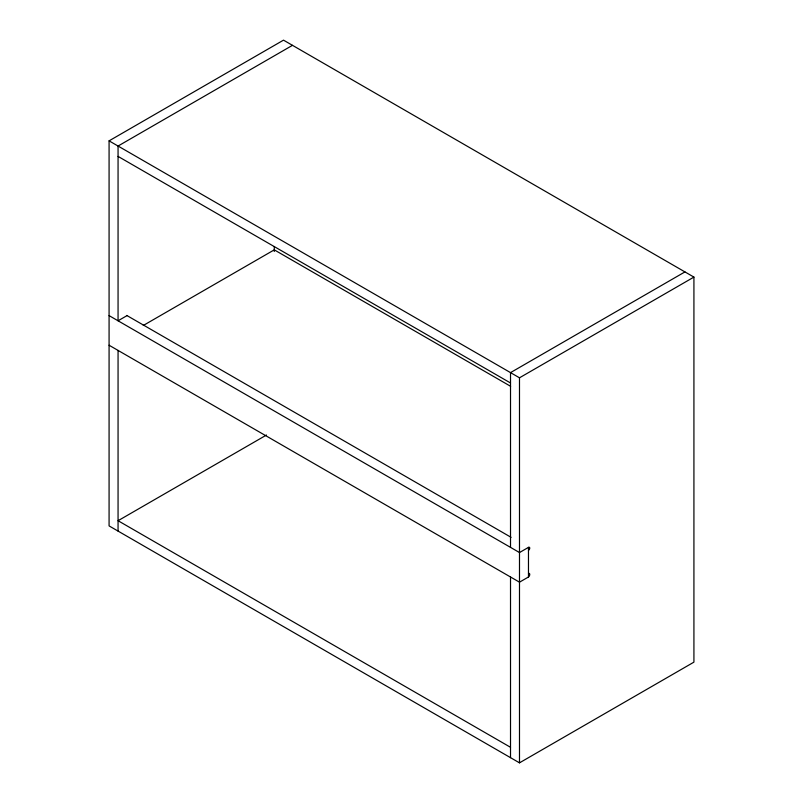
<?xml version="1.0" encoding="UTF-8"?>
<svg xmlns="http://www.w3.org/2000/svg" width="803" height="803" viewBox="0 0 803 803"><rect width="100%" height="100%" fill="white"/><g stroke="black" fill="none" stroke-linecap="round" stroke-linejoin="round"><path stroke-width="1.2" d="M109.078 140.856L283.509 40.15L693.922 277.095L693.922 662.144L519.491 762.85L109.078 525.905L109.078 140.856L519.491 377.801L693.922 277.095M292.483 45.329L118.061 146.036L118.061 320.788L127.035 315.609M143.275 325.486L274.275 249.853L510.618 386.303M266.486 435.025L118.061 520.715L510.517 747.302M684.939 271.916L510.517 372.622L510.517 547.375M528.474 550.336A1.817 1.044 -60 0 0 529.749 548.108A1.817 1.044 -60 0 0 528.474 547.375L519.491 552.554L109.078 315.609M528.474 573.432A2.208 1.275 -60 0 1 529.749 574.476A2.208 1.275 -60 0 1 528.474 576.986L519.491 582.175L109.078 345.23M118.061 156.404L510.517 382.981M126.744 315.438L511.099 537.337M528.474 547.375L528.474 576.986M519.491 377.801L519.491 762.85M510.517 576.986L510.517 757.671M274.275 246.491L274.275 251.5M118.061 350.409L118.061 531.084"/></g></svg>
